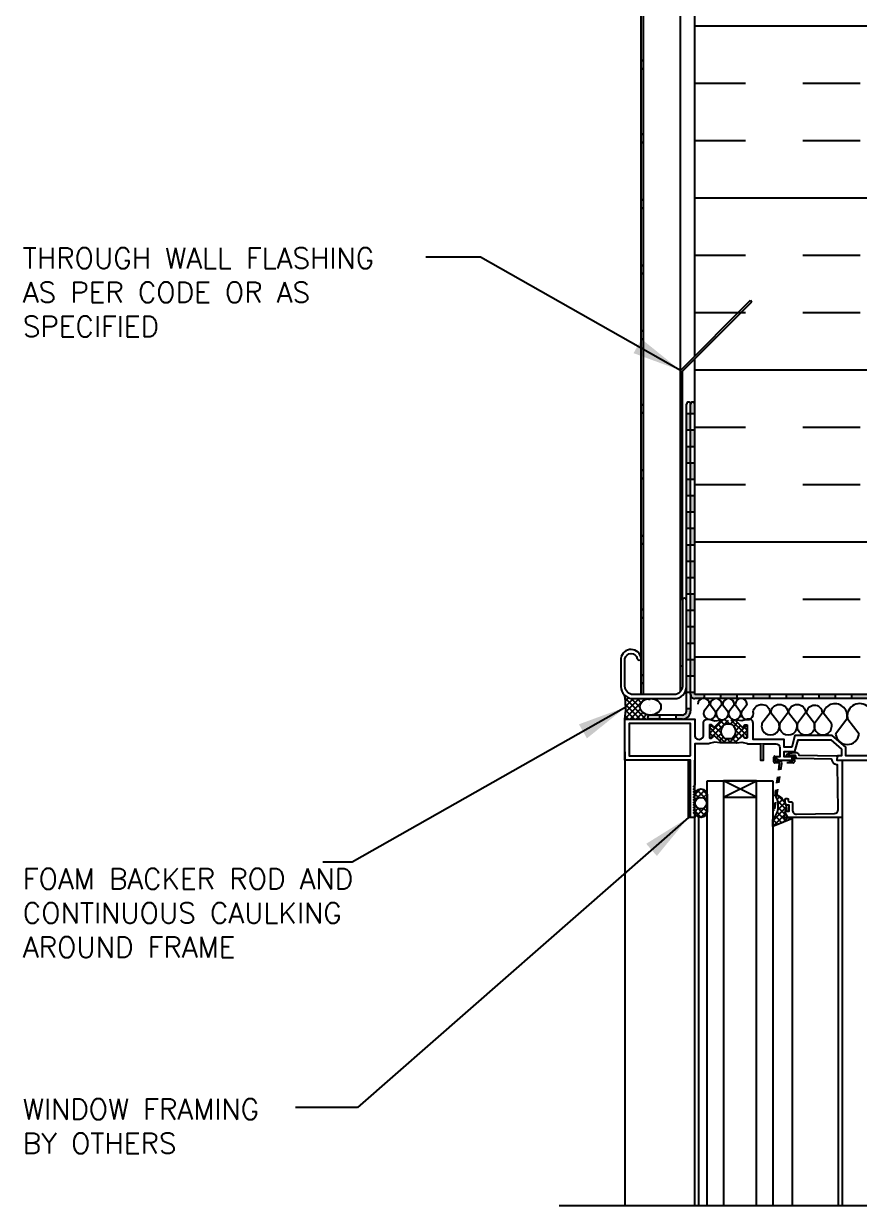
# Model space of a CAD drawing. Header units: inches. Extents: x 2813.3 to 2843.9, y 421.8 to 466.7.
# Drawn here: x 2814.37 to 2827.11, y 438.03 to 456.06 of the extents above; entities that cross this region are included whole.
import ezdxf

# ---------------------------------------------------------------- set-up
doc = ezdxf.new("R2010")
doc.units = ezdxf.units.IN
doc.header["$LTSCALE"] = 0.5
doc.header["$MEASUREMENT"] = 0
doc.linetypes.add('HIDDEN2', pattern=[0.1875, 0.125, -0.0625])
for name, color, linetype in [('HATCH', 12, 'CONTINUOUS'), ('LINE18', 9, 'CONTINUOUS'), ('line25', 2, 'CONTINUOUS'), ('LINE50', 5, 'CONTINUOUS'), ('LINE9', 9, 'CONTINUOUS'), ('TEXT', 4, 'CONTINUOUS')]:
    doc.layers.add(name, color=color, linetype=linetype)
doc.styles.add('DIM', font='romans.shx', dxfattribs={"width": 0.7})
doc.styles.get("Standard").update_dxf_attribs({"font": 'romans.shx'})
doc.dimstyles.new('ext_12', dxfattribs={"dimscale": 12, "dimtxt": 0.09375, "dimasz": 0.09375, "dimexe": 0.09375, "dimexo": 0.0625, "dimgap": 0.0625, "dimtad": 1, "dimdec": 1, "dimzin": 3, "dimdsep": 46, "dimlunit": 4, "dimtxsty": 'DIM', "dimcen": 0.09, "dimdle": 0.09375, "dimclrt": 4, "dimadec": 0, "dimazin": 0, "dimtfac": 1, "dimtdec": 1, "dimtmove": 2, "dimatfit": 3, "dimfxl": 1, "dimfrac": 2, "dimtolj": 1, "dimtzin": 0, "dimarcsym": 0})

msp = doc.modelspace()

# ---------------------------------------------------------------- hatches: boundary and pattern name
at = {"layer": 'HATCH'}
h = msp.add_hatch(dxfattribs=at)
h.set_pattern_fill('INSUL', color=256, scale=7, style=0)
h.set_pattern_definition([(0, (0, -40.10278552733348), (0, 2.625), []), (0, (0, -39.22778552733348), (0, 2.625), [0.875, -0.875]), (0, (0, -38.35278552733348), (0, 2.625), [0.875, -0.875])])
h.paths.add_polyline_path([(2827.229568751793, 456.6849734550105), (2826.979568751793, 456.6849734550105), (2826.542068751793, 456.6849734550105), (2826.542068751793, 456.1849734550105), (2825.042068751793, 456.1849734550105), (2825.042068751793, 456.6849734550105), (2824.604568751793, 456.6849734550105), (2824.604568751792, 445.8211681678529), (2827.229568751792, 445.821168167853)])
h.paths.add_polyline_path([(2835.854568751793, 456.6849734550105), (2835.417068751793, 456.6849734550105), (2835.417068751793, 456.1849734550105), (2833.917068751793, 456.1849734550105), (2833.917068751793, 456.6849734550105), (2833.479568751793, 456.6849734550105), (2833.229568751793, 456.6849734550105), (2833.229568751792, 447.3211681678529), (2833.229568751792, 445.8211681678529), (2835.854568751793, 445.8211681678529)])
h = msp.add_hatch(color=7, dxfattribs=at)
h.dxf.hatch_style = 1
h.paths.add_polyline_path([(2824.604568751793, 450.2530708114317, 0.963859368539874), (2824.542068751793, 450.2530708114311), (2824.542068751793, 450.1017234146469), (2824.604568751793, 450.1017234146469)])
h.paths.add_polyline_path([(2824.542068751793, 450.101723414647), (2824.479568751793, 450.101723414647), (2824.479568751793, 449.851723414647), (2824.542068751793, 449.851723414647)])
h.paths.add_polyline_path([(2824.604568751793, 449.8517234146469), (2824.542068751793, 449.8517234146469), (2824.542068751793, 449.6017234146469), (2824.604568751793, 449.6017234146469)])
h.paths.add_polyline_path([(2824.542068751793, 449.601723414647), (2824.479568751793, 449.601723414647), (2824.479568751793, 449.351723414647), (2824.542068751792, 449.351723414647)])
h.paths.add_polyline_path([(2824.604568751793, 449.3517234146469), (2824.542068751792, 449.3517234146469), (2824.542068751792, 449.1017234146469), (2824.604568751793, 449.1017234146469)])
h.paths.add_polyline_path([(2824.542068751792, 449.101723414647), (2824.479568751793, 449.101723414647), (2824.479568751793, 448.851723414647), (2824.542068751792, 448.851723414647)])
h.paths.add_polyline_path([(2824.604568751793, 448.8517234146469), (2824.542068751792, 448.8517234146469), (2824.542068751792, 448.6017234146469), (2824.604568751793, 448.6017234146469)])
h.paths.add_polyline_path([(2824.542068751792, 448.601723414647), (2824.479568751793, 448.601723414647), (2824.479568751793, 448.351723414647), (2824.542068751792, 448.351723414647)])
h.paths.add_polyline_path([(2824.604568751793, 448.3517234146469), (2824.542068751792, 448.3517234146469), (2824.542068751792, 448.1017234146469), (2824.604568751793, 448.1017234146469)])
h.paths.add_polyline_path([(2824.542068751792, 448.101723414647), (2824.479568751793, 448.101723414647), (2824.479568751792, 447.851723414647), (2824.542068751792, 447.851723414647)])
h.paths.add_polyline_path([(2824.604568751792, 447.8517234146469), (2824.542068751792, 447.8517234146469), (2824.542068751792, 447.6017234146469), (2824.604568751792, 447.6017234146469)])
h.paths.add_polyline_path([(2824.542068751792, 447.601723414647), (2824.479568751792, 447.601723414647), (2824.479568751792, 447.351723414647), (2824.542068751792, 447.351723414647)])
h.paths.add_polyline_path([(2824.604568751792, 447.3517234146469), (2824.542068751792, 447.3517234146469), (2824.542068751792, 447.1017234146469), (2824.604568751792, 447.1017234146469)])
h.paths.add_polyline_path([(2824.542068751792, 447.101723414647), (2824.479569173661, 447.101723414647), (2824.479569082391, 446.851723414647), (2824.542068751792, 446.851723414647)])
h.paths.add_polyline_path([(2824.604568751792, 446.8517234146469), (2824.542068751792, 446.8517234146469), (2824.542068751792, 446.6017234146469), (2824.604568751792, 446.6017234146469)])
h.paths.add_polyline_path([(2824.604568751792, 446.3517234146469), (2824.542068751791, 446.3517234146469), (2824.542068751791, 446.1017234146469), (2824.604568751792, 446.1017234146469)])
h.paths.add_polyline_path([(2824.542068751792, 446.601723414647), (2824.479568991122, 446.601723414647), (2824.479568899852, 446.351723414647), (2824.542068751791, 446.351723414647)])
h.paths.add_polyline_path([(2824.542068751791, 446.101723414647), (2824.479568751792, 446.101723414647), (2824.479568751792, 445.851723414647), (2824.542068751791, 445.851723414647)])
h.paths.add_polyline_path([(2824.747219569679, 445.821168167853), (2824.604568751792, 445.8211681678529), (2824.604568751792, 445.8517234146469), (2824.542068751791, 445.8517234146469), (2824.542068751791, 445.8211681678542, 0.4142135623731857), (2824.604568751791, 445.7586681678542), (2824.708966553613, 445.7586681678542, -0.1085003959549305), (2824.747219569679, 445.7638997047345)])
h.paths.add_polyline_path([(2824.542068751792, 445.5711681678531), (2824.542068751792, 445.601723414647), (2824.479568751792, 445.601723414647), (2824.479568751792, 445.5711681678526, -0.4142135623730643), (2824.417068751792, 445.5086681678526), (2824.318569672186, 445.5086681678526), (2824.318569672186, 445.4461681678526), (2824.417068751792, 445.4461681678526, 0.4142135623741611)])
h.paths.add_polyline_path([(2824.068569672186, 445.5086681678526), (2823.912235375905, 445.5086681678526, 0.8089010008203891), (2823.912235375905, 445.4461681678526), (2824.068569672186, 445.4461681678526)])
h.paths.add_polyline_path([(2825.247219569679, 445.8211681678533), (2824.997219569679, 445.8211681678532), (2824.997219569679, 445.7586681678542), (2825.113975205995, 445.7586681678542, -0.03772512918102561), (2825.127538156998, 445.7586681678542), (2825.247219569679, 445.7586681678542)])
h.paths.add_polyline_path([(2825.747219569679, 445.8211681678536), (2825.497219569679, 445.8211681678534), (2825.497219569679, 445.7586681678542), (2825.747219569679, 445.7586681678542)])
h.paths.add_polyline_path([(2824.747219569679, 445.7638997047345, 0.1085003959550096), (2824.708966553613, 445.7586681678542), (2824.747219569679, 445.7586681678542)], flags=17)
h.paths.add_polyline_path([(2826.247219569679, 445.8211681678539), (2825.997219569679, 445.8211681678537), (2825.997219569679, 445.7586681678542), (2826.247219569679, 445.7586681678542)])
h.paths.add_polyline_path([(2826.747219569679, 445.8211681678542), (2826.497219569679, 445.821168167854), (2826.497219569679, 445.7586681678542), (2826.747219569679, 445.7586681678542)])
h.paths.add_polyline_path([(2827.247219569679, 445.8211681678545), (2826.997219569679, 445.8211681678544), (2826.997219569679, 445.7586681678542), (2827.247219569679, 445.7586681678542)])
h.paths.add_polyline_path([(2827.747219569679, 445.8211681678548), (2827.497219569679, 445.8211681678546), (2827.497219569679, 445.7586681678542), (2827.747219569679, 445.7586681678542)])
h.paths.add_polyline_path([(2828.247219569679, 445.821168167855), (2827.997219569679, 445.8211681678549), (2827.997219569679, 445.7586681678542), (2828.247219569679, 445.7586681678542)])
h.paths.add_polyline_path([(2828.747219569679, 445.7571474601883), (2828.497219569679, 445.7571474601883), (2828.497219569679, 445.6946474601883), (2828.747219569679, 445.6946474601883)])
h.paths.add_polyline_path([(2829.247219569679, 445.7571474601883), (2828.997219569679, 445.7571474601883), (2828.997219569679, 445.6946474601883), (2829.247219569679, 445.6946474601883)])
h = msp.add_hatch(dxfattribs=at)
h.set_pattern_fill('ANSI37', color=256, scale=0.5, style=0)
h.set_pattern_definition([(45, (0, 0), (-0.04419417382415922, 0.04419417382415922), []), (135, (0, 0), (-0.04419417382415922, -0.04419417382415922), [])])
edge = h.paths.add_edge_path()
edge.add_ellipse((2823.929754629031, 445.6340687616078), major_axis=(-0.1604673590541097, 0), ratio=0.7814710386856587, start_angle=-443.51982974260125, end_angle=-270, ccw=False)
edge.add_line((2823.911644389208, 445.7586681678541), (2823.667068751642, 445.7586681678541))
edge.add_arc((2823.667068751642, 445.9461681677035), 0.1874999998493841, 224.9999999999017, 270, ccw=False)
edge.add_arc((2822.512348592788, 445.6157024247908), 1.041116285213749, -9.371716184107697, 10.956771205856512, ccw=False)
edge.add_line((2823.539568751791, 445.4461681678528), (2823.912235375904, 445.4461681678527))
edge.add_arc((2823.918912629412, 445.4774181678526), 0.03195540978304227, 102.06113951659722, 257.9388604825841, ccw=False)
edge.add_line((2823.912235375905, 445.5086681678526), (2823.929754629031, 445.5086681678526))
edge = h.paths.add_edge_path()
edge.add_line((2828.5946919946, 445.6946474601884), (2828.494787718731, 445.6946474601883))
edge.add_arc((2828.494787718731, 445.7727724601869), 0.07812499999857547, 202.3668221200124, 270, ccw=False)
edge.add_arc((2828.406915332604, 445.7430431678542), 0.015625, 0, 90)
edge.add_line((2828.406915332604, 445.7586681678542), (2828.226744802028, 445.7586681678542))
edge.add_ellipse((2828.226744802028, 445.5981868549861), major_axis=(0.195551265777757, 0), ratio=0.8206610794867335, start_angle=-791.1458183303939, end_angle=-629.9999999999999, ccw=False)
edge.add_line((2828.289939295444, 445.4463163135099), (2828.539568751793, 445.4463163135099))
edge.add_arc((2828.757239974368, 445.5282823567243), 0.2325923330144813, 134.3350971090316, 200.6343132247115, ccw=False)
h = msp.add_hatch(dxfattribs=at)
h.set_pattern_fill('ANSI37', color=256, scale=0.5, style=0)
h.set_pattern_definition([(45, (104.1515658424787, -76.17128626785416), (-0.04419417382415922, 0.04419417382415922), []), (135, (104.1515658424787, -76.17128626785416), (-0.04419417382415922, -0.04419417382415922), [])])
h.paths.add_polyline_path([(2824.794638545443, 444.2872814166847), (2824.794638545443, 444.0403512103367, -0.973119193628529), (2824.604709807232, 444.03517525807), (2824.604568766666, 444.2872282438973, -1.000279793165599)])
h.paths.add_polyline_path([(2824.612068751791, 444.1638163135107, 1), (2824.787138545444, 444.1638163135107, 1)], flags=16)
h.paths.add_polyline_path([(2825.965468216097, 443.9458488993629), (2826.090362085334, 443.9458488993629, -0.3927408574796724), (2826.070897534438, 443.920127149419), (2825.794638545443, 443.8091493706712), (2825.794638545443, 443.9137192953242, 0.3145636000813645), (2825.848511297347, 444.2569976281335), (2825.852546788868, 444.283509856935), (2825.879015996019, 444.283509856935, -0.1494430697769666), (2825.981501310514, 444.1644459834478), (2825.981501310514, 444.1638488993627, 0.1929134893777459), (2825.989803608989, 444.1431315214267, -0.08922647140676533), (2826.004102164747, 444.0490785275744), (2825.985221375095, 444.0457493349415, 0.31529878887884), (2825.982625664454, 444.0431536243005)])
h.paths.add_polyline_path([(2825.327726316702, 445.3247050485005, 0.7725978076390988), (2825.35276915112, 445.3393853690902, -0.343148791993915), (2825.357393306253, 445.3507614357094), (2825.373561888603, 445.360096371082, -0.1316524975867668), (2825.377561888604, 445.3611681678518), (2825.396418295064, 445.3611681678518, -0.414213562373095), (2825.404418295064, 445.3531681678518), (2825.404418295064, 445.1641681678518, -0.414213562373095), (2825.396418295064, 445.1561681678518), (2825.377561888604, 445.1561681678518, -0.1316524975867363), (2825.373561888603, 445.1572399646216), (2825.357393306253, 445.1665748999942, -0.3431487919940244), (2825.35276915112, 445.1779509666134, 0.7725978076389638), (2825.327726316702, 445.1926312872031), (2825.22032358055, 445.085228551051), (2825.013813923035, 445.085228551051), (2824.906411186882, 445.1926312872031, 0.7725978076393586), (2824.881368352465, 445.1779509666134, -0.3431487919941011), (2824.876744197332, 445.1665748999942), (2824.860575614981, 445.1572399646216, -0.1316524975865104), (2824.856575614981, 445.1561681678518), (2824.837719208521, 445.1561681678518, -0.414213562373095), (2824.829719208521, 445.1641681678518), (2824.829719208521, 445.3531681678518, -0.414213562373095), (2824.837719208521, 445.3611681678518), (2824.856575614981, 445.3611681678518, -0.1316524975865104), (2824.860575614981, 445.360096371082), (2824.876744197332, 445.3507614357094, -0.343148791994153), (2824.881368352465, 445.3393853690902, 0.7725978076392856), (2824.906411186882, 445.3247050485005), (2825.013813923035, 445.4321077846525), (2825.22032358055, 445.4321077846525)])
h.paths.add_polyline_path([(2825.144730062922, 445.143668167852), (2825.08955789692, 445.143668167852, -0.3238484292968788), (2825.032566820027, 445.1849060476451, -0.326501620107139), (2825.03256682026, 445.3324302859004, -0.3238484397582524), (2825.089557897863, 445.3736681678519), (2825.144730062922, 445.3736681678519, -0.3238484345287045), (2825.20172114017, 445.3324302869794, -0.3265016201076595), (2825.20172114017, 445.1849060487239, -0.3238484345260935)], flags=16)

# ---------------------------------------------------------------- linework, layer by layer
for p, q in [((2823.790989636286, 455.4774844126362), (2823.822239636285, 455.5087344126358)), ((2823.790989636286, 455.3524844126362), (2823.822239636285, 455.3837344126358)), ((2823.790989636285, 454.3524844126357), (2823.822239636285, 454.3837344126353)), ((2823.790989636285, 454.2274844126357), (2823.822239636285, 454.2587344126353)), ((2823.790989636285, 453.3524844126357), (2823.822239636285, 453.3837344126353)), ((2823.790989636285, 453.2274844126357), (2823.822239636285, 453.2587344126353)), ((2823.790989636285, 452.3524844126357), (2823.822239636285, 452.3837344126353)), ((2823.790989636285, 452.2274844126357), (2823.822239636285, 452.2587344126353)), ((2823.790989636285, 451.3524844126357), (2823.822239636285, 451.3837344126353)), ((2823.790989636285, 451.2274844126357), (2823.822239636285, 451.2587344126353)), ((2823.790989636285, 450.2274844126357), (2823.822239636285, 450.2587344126353)), ((2823.790989636285, 450.1024844126357), (2823.822239636285, 450.1337344126353)), ((2823.790989636285, 449.2274844126357), (2823.822239636285, 449.2587344126353)), ((2823.790989636285, 449.1024844126357), (2823.822239636285, 449.1337344126353)), ((2823.790989636285, 448.2274844126357), (2823.822239636285, 448.2587344126353)), ((2823.790989636285, 448.1024844126357), (2823.822239636285, 448.1337344126353)), ((2823.790989636285, 447.1024844126357), (2823.822239636285, 447.1337344126353)), ((2823.790989636285, 446.9774844126357), (2823.822239636285, 447.0087344126353)), ((2823.790989636285, 446.1024844126357), (2823.822239636285, 446.1337344126353)), ((2823.790989636285, 445.9774844126357), (2823.822239636285, 446.0087344126353)), ((2824.830013343391, 445.6741812847828), (2824.743877313979, 445.5615016305684)), ((2824.840472858664, 445.668737036786), (2824.923893312475, 445.5615016305683)), ((2825.020488857161, 445.668737036786), (2824.934352827749, 445.5560573825717)), ((2825.030748682248, 445.6689160006451), (2825.114368826245, 445.5560573825716)), ((2825.210764680744, 445.6689160006451), (2825.124628651332, 445.5562363464308)), ((2825.222375125856, 445.6711603907911), (2825.304644649828, 445.5562363464306)), ((2825.402391124352, 445.6711603907911), (2825.31625509494, 445.5584807365768)), ((2826.553696832049, 445.5427510367245), (2826.429351832824, 445.380087960523)), ((2826.689220895124, 445.380087960523), (2826.564396545772, 445.5426739517432)), ((2826.923738262027, 445.4430776714333), (2826.7517964963, 445.2181504390168)), ((2827.111138212557, 445.2181504390166), (2826.93853361111, 445.4429710798706)), ((2825.244465716174, 445.085228551051), (2824.989671787411, 445.085228551051)), ((2824.604568751792, 438.0285811586372), (2824.604568751791, 444.8213163135073)), ((2824.669568751791, 438.0285811586372), (2824.669568751791, 443.9501872675027)), ((2826.090482072627, 443.9458488993629), (2826.090482072628, 438.0285811586371)), ((2826.853564376471, 443.9458488993629), (2826.853564376471, 438.028581158637))]:
    msp.add_line(p, q, dxfattribs=at)
for points in [[(2825.496271093436, 445.5584807365771, -0.9304734350646519), (2825.754795340752, 445.5398348983961), (2825.630450341527, 445.3771718221946, 1.331509838654881), (2825.890319403827, 445.3771718221946), (2825.765495054475, 445.5397578134148)], [(2825.765495054475, 445.5397578134148, -1), (2826.025364116775, 445.5397578134148), (2825.901019117549, 445.3770947372133, 1.331509838654881), (2826.160888179849, 445.3770947372133), (2826.036063830497, 445.5396807284336)], [(2826.036063830497, 445.5396807284336, -1), (2826.295932892797, 445.5396807284336), (2826.171587893572, 445.377017652232, 1.331509838654881), (2826.431456955872, 445.377017652232), (2826.30663260652, 445.5396036434523)]]:
    msp.add_lwpolyline(points, format="xyb", dxfattribs=at)
for points in [[(2825.19729630312, 445.1747408383618, -0.2734560415951634), (2825.144730062922, 445.143668167852), (2825.08955789692, 445.143668167852, -0.2734560397667185), (2825.036991656918, 445.1747408380041), (2825.023970368333, 445.1984028968427, -0.2569805071132461), (2825.023970368333, 445.3189334363842), (2825.036991657468, 445.342595496984, -0.2734560434246889), (2825.089557897863, 445.3736681678519), (2825.144730062922, 445.3736681678519, -0.2734560415960702), (2825.19729630312, 445.3425954973418), (2825.210317591981, 445.3189334376224, -0.2569805071137504), (2825.21031759198, 445.1984028980806)], [(2824.604709807232, 444.03517525807), (2824.604568751791, 444.2872814166847, -1), (2824.794638545443, 444.2872814166847), (2824.794638545443, 444.0403512103367, -0.973119193628672)], [(2825.965468216097, 443.9458488993629), (2826.090482072627, 443.9458488993629), (2826.090482072627, 443.9434670931654, -0.3639702342662027), (2826.070897534438, 443.920127149419), (2825.794638545443, 443.8091493706712), (2825.794638545443, 443.9137192953242, 0.3145636000813645), (2825.848511297347, 444.2569976281335), (2825.852546788868, 444.283509856935), (2825.879015996019, 444.283509856935, -0.2645518979873512), (2826.004102164747, 444.0490785275744), (2825.985221375095, 444.0457493349415, 0.315298788878984), (2825.982625664454, 444.0431536243004)]]:
    msp.add_lwpolyline(points, format="xyb", close=True, dxfattribs=at)
at = {"layer": 'HATCH', "flags": 128}
for points in [[(2823.539568751791, 444.9461681678511), (2823.539568751791, 438.0285811586373)], [(2826.789547454357, 443.946177997438), (2826.789547454357, 438.0285811586371)]]:
    msp.add_lwpolyline(points, dxfattribs=at)
at = {"layer": 'HATCH'}
msp.add_circle((2824.699603648618, 444.1638163135107), 0.087534896825959, dxfattribs=at)
for centre, radius, start, end in [((2824.740005344143, 445.6741812847828), 0.09000799924842795, 0, 180), ((2824.930480857913, 445.668737036786), 0.09000799924842795, 0, 180), ((2825.120756681496, 445.6689160006451), 0.09000799924842795, 0, 180), ((2825.312383125104, 445.6711603907911), 0.09000799924842795, 0, 180), ((2826.430293646893, 445.5310567745959), 0.1239560481511115, 5.413449391158696, 176.0462730463469), ((2826.744106131805, 445.4942543400018), 0.1867799604189438, 344.097902344701, 164.4523429934848), ((2827.118204469239, 445.4951189939232), 0.1870856012647173, 343.8150857361632, 196.1849142638034), ((2824.833885313227, 445.5353775865374), 0.09372249252532786, 163.8150857361657, 16.18491426375676), ((2825.024360826997, 445.5299333385406), 0.09372249252532786, 163.8150857361657, 16.18491426375676), ((2825.21463665058, 445.5301123023997), 0.09372249252532786, 163.8150857361657, 16.18491426375676), ((2825.406263094188, 445.5323566925457), 0.09372249252532786, 163.8150857361657, 16.18491426375676), ((2826.559286363974, 445.3423755856089), 0.1352967316930542, 163.8150857362, 16.1849142638), ((2826.931467354429, 445.2399220211398), 0.1809851348831696, 186.9091202972724, 353.0908797026563)]:
    msp.add_arc(centre, radius, start, end, dxfattribs=at)
at = {"layer": 'LINE18'}
for p, q in [((2824.510818751791, 444.8213163135073), (2823.554568751791, 444.8213163135073)), ((2824.510818751791, 443.9463163135073), (2824.510818751791, 444.8213163135073)), ((2824.794638545443, 438.0285811586371), (2824.794638545443, 444.5073163135107)), ((2824.794638545443, 444.5073163135107), (2825.794638545443, 444.5073163135107)), ((2825.794638545443, 444.5073163135107), (2825.794638545442, 438.0285811586371)), ((2824.604568751791, 443.9463163135073), (2824.510818751791, 443.9463163135073))]:
    msp.add_line(p, q, dxfattribs=at)
for points in [[(2824.837719208521, 445.3611681678518, 0.4142135623731601), (2824.829719208521, 445.3531681678518), (2824.829719208521, 445.1641681678518, 0.4142135623731601), (2824.837719208521, 445.1561681678518), (2824.856575614981, 445.1561681678518, 0.1316524975860434), (2824.860575614981, 445.1572399646216), (2824.876744197332, 445.1665748999942, 0.3431487919942176), (2824.881368352465, 445.1779509666134, -0.7725978076396093), (2824.906411186882, 445.1926312872031), (2824.996742855223, 445.102299618863, -0.7132930678969659), (2824.988453093977, 445.0853030895347), (2824.911614891447, 445.0947376344928), (2824.826831608126, 445.0720200221953, -0.06554346281523721), (2824.820361131998, 445.0711681678525), (2824.604568751791, 445.0711681678525), (2824.604568751791, 444.4361681678527), (2824.584568751791, 444.4161681678526), (2824.604568751791, 444.3961681678526), (2824.584568751791, 444.3761681678526), (2824.604568751791, 444.3561681678526), (2824.584568751791, 444.3361681678526), (2824.604568751791, 444.3161681678527), (2824.584568751791, 444.2961681678526), (2824.604568751791, 444.2761681678526), (2824.584568751791, 444.2561681678526), (2824.604568751791, 444.2361681678526), (2824.584568751791, 444.2161681678526), (2824.604568751791, 444.1961681678526), (2824.584568751791, 444.1761681678527), (2824.604568751791, 444.1561681678526), (2824.584568751791, 444.1361681678526), (2824.604568751791, 444.1161681678526), (2824.584568751791, 444.0961681678526), (2824.604568751791, 444.0761681678526), (2824.584568751791, 444.0561681678527), (2824.604568751791, 444.0361681678527), (2824.584568751791, 444.0161681678526), (2824.604568751791, 443.9961681678526), (2824.604568751791, 443.9461681678526), (2824.539568751791, 443.9461681678526), (2824.539568751791, 444.8211681678508), (2823.539568751791, 444.8211681678508), (2823.539568751791, 445.4461681678528), (2824.604568751791, 445.4461681678526), (2824.604568751791, 445.2045200221955, 1.000000000003211), (2824.739568751792, 445.2045200221955), (2824.739568751791, 445.3881681678524, -0.4142135623740909), (2824.797568751791, 445.4461681678526), (2824.820361131992, 445.4461681678526, -0.06554346281528432), (2824.82683160812, 445.4453163135098), (2824.911614891447, 445.4225987012107), (2824.988453093977, 445.4320332461689, -0.7132930678969658), (2824.996742855223, 445.4150367168406), (2824.906411186882, 445.3247050485005, -0.7725978076383387), (2824.881368352465, 445.3393853690902, 0.3431487919937011), (2824.876744197332, 445.3507614357094), (2824.860575614981, 445.360096371082, 0.1316524975860435), (2824.856575614981, 445.3611681678518)], [(2826.031501310514, 444.1988488993629, 0.414213562373043), (2826.046501310514, 444.1838488993628), (2826.078501310514, 444.1838488993628, -0.414213562373095), (2826.093501310514, 444.1688488993628), (2826.093501310514, 444.0587408589262, 0.4184033046059118), (2826.156386854668, 443.9967471833492), (2826.73362801636, 444.0049927427817, 0.4139326425428041), (2826.792765712164, 444.065786053139), (2826.78382817161, 444.736519347959, 0.4077932646411108), (2826.768959186641, 444.7513189296628, -0.4138755073975079), (2826.699566340672, 444.8218407028868, 0.4122343511257975), (2826.684780557166, 444.8369515483433), (2826.166691609546, 444.844336640805, -0.3394542588633734), (2826.152362655151, 444.8556597364798), (2826.143769988839, 444.8896592076945), (2826.036289153296, 444.8911912919283), (2826.036217888098, 444.8861917998269, -0.9999999999999848), (2826.00622093549, 444.8866193910148), (2826.006308372795, 444.8927534105294, -0.3727193515204652), (2826.032432245858, 444.9220747563785), (2826.052471466908, 444.9246837066431), (2826.138173951222, 444.9358415015774, -0.3800361709519329), (2826.193104917093, 444.8985112086132), (2826.194257978034, 444.8939487758505), (2826.762598309198, 444.885847375667, -0.4577045202689281), (2826.777191900556, 444.8684528001039), (2826.769564376471, 444.8213163135086), (2826.853564376471, 444.8213163135086), (2826.853564376471, 443.9458488993629), (2826.033432489855, 443.9458488993629, -0.267949192431115), (2826.020442108799, 443.9533488993629), (2825.983491691571, 444.0173488993629, -0.577350269189628), (2825.996482072627, 444.0398488993629), (2826.043501310514, 444.0398488993629), (2826.043501310514, 444.1338488993629), (2826.011501310514, 444.1338488993629, -0.4142135623730948), (2825.981501310514, 444.1638488993628), (2825.981501310514, 444.2178488993629, -0.4142135623731296), (2825.996501310514, 444.2328488993629), (2826.016501310514, 444.2328488993629, -0.414213562373043), (2826.031501310514, 444.2178488993629)]]:
    msp.add_lwpolyline(points, format="xyb", close=True, dxfattribs=at)
for points in [[(2824.539568751791, 444.8861681678509), (2824.539568751791, 445.3811681678526), (2823.604568751791, 445.3811681678526), (2823.604568751791, 444.8861681678509)], [(2825.044638545443, 444.5073163135107), (2825.044638545443, 444.2573163135107), (2825.544638545443, 444.2573163135107), (2825.544638545443, 444.5073163135107)]]:
    msp.add_lwpolyline(points, close=True, dxfattribs=at)
msp.add_lwpolyline([(2828.474568751793, 444.8863163135101), (2826.906265018868, 444.8863163135101), (2826.906265018868, 445.0204916078152), (2826.702600688212, 445.1945257233991), (2826.130352661562, 445.1945257233991), (2826.083261321631, 445.0187784501812), (2825.96860191638, 445.0187784501812), (2825.96860191638, 445.1361681678525), (2825.494568751794, 445.1361681678525), (2825.494568751794, 445.3881681678525, 0.4142135623740908), (2825.436568751794, 445.4461681678526), (2825.413776371594, 445.446168167853, 0.06554346281804448), (2825.407305895466, 445.4453163135101), (2825.322522612139, 445.4225987012107), (2825.245684409608, 445.4320332461689, 0.7132930678969379), (2825.237394648363, 445.4150367168406), (2825.327726316702, 445.3247050485005, 0.7725978076385306), (2825.35276915112, 445.3393853690902, -0.3431487919936307), (2825.357393306253, 445.3507614357094), (2825.373561888603, 445.360096371082, -0.1316524975860437), (2825.377561888604, 445.3611681678518), (2825.396418295064, 445.3611681678518, -0.4142135623731601), (2825.404418295064, 445.3531681678518), (2825.404418295064, 445.1641681678518, -0.4142135623731601), (2825.396418295064, 445.1561681678518), (2825.377561888604, 445.1561681678518, -0.1316524975860435), (2825.373561888603, 445.1572399646216), (2825.357393306253, 445.1665748999942, -0.3431487919941411), (2825.35276915112, 445.1779509666134, 0.7725978076394043), (2825.327726316702, 445.1926312872031), (2825.237394648363, 445.102299618863, 0.713293067896942), (2825.245684409608, 445.0853030895347), (2825.322522612139, 445.0947376344928), (2825.407305895456, 445.0720200221962, 0.06554346281272118), (2825.413776371583, 445.0711681678534), (2825.615588693065, 445.0711681678514), (2825.605588693065, 445.0538476597757), (2825.605588693065, 444.8213163135089), (2825.655588693065, 444.8213163135089), (2825.655588693065, 445.0538476597757), (2825.645588693064, 445.0711681678531), (2825.84160191638, 445.0711681678526, -0.4142135623722979), (2825.90360191638, 445.0091681678526), (2825.90360191638, 444.8713163135088), (2825.84160191638, 444.8713163135088), (2825.84160191638, 444.8631611473312, 0.3255049610922494), (2825.862391832982, 444.8346098887984), (2825.90360191638, 444.8213163135089), (2826.076192812691, 444.8213163135089, 0.4142135623732336), (2826.091192812692, 444.8363163135089), (2826.091192812692, 444.8563163135088, 0.4142135623728175), (2826.076192812691, 444.8713163135088), (2825.96860191638, 444.8713163135089), (2825.96860191638, 444.9537784501813), (2826.133137575849, 444.9537784501813), (2826.18022891578, 445.1295257233992), (2826.68022891578, 445.1295257233992), (2826.841265018869, 444.9887784501813), (2826.841265018869, 444.88631631351), (2826.789117268926, 444.88631631351, 0.3639702342661525), (2826.779269191396, 444.8780527952866), (2826.771334477265, 444.8330527952853, 0.4663076581548417), (2826.781182554795, 444.8213163135086), (2828.539568751793, 444.8213163135073)], format="xyb", dxfattribs=at)
at = {"layer": 'LINE18', "linetype": 'HIDDEN2'}
msp.add_lwpolyline([(2825.83889281269, 444.8063163135089), (2826.09389281269, 444.8063163135089, 0.4142135623730951), (2826.09889281269, 444.8113163135089), (2826.09889281269, 444.8663163135088, -0.9999999999999287), (2826.12389281269, 444.8663163135088), (2826.12389281269, 444.7938163135088, -0.4142135623730951), (2826.11139281269, 444.7813163135089), (2825.939060452454, 444.7813163135089, 0.3706321426687706), (2825.92670278784, 444.7706973040185), (2825.819761100573, 444.0681156069434, -0.9950963693897203), (2825.801972404352, 444.0708641443204), (2825.900073162927, 444.7670722023933, 0.4558347385663112), (2825.887695437917, 444.7813163135089), (2825.82139281269, 444.7813163135089, -0.4142135623730951), (2825.80889281269, 444.7938163135088), (2825.80889281269, 444.8663163135088, -1), (2825.83389281269, 444.8663163135088), (2825.83389281269, 444.8113163135089, 0.4142135623730951)], format="xyb", close=True, dxfattribs=at)
at = {"layer": 'line25'}
msp.add_line((2827.233927813106, 445.821168167853), (2824.604568751793, 445.8211681678529), dxfattribs=at)
at = {"layer": 'line25', "color": 12}
for p, q in [((2825.044638545443, 444.5073163135107), (2825.044638545444, 438.0285811586371)), ((2825.044638545443, 444.2573163135107), (2825.544638545443, 444.5073163135107)), ((2825.544638545443, 444.2573163135107), (2825.044638545443, 444.5073163135107)), ((2825.544638545445, 438.0285811586371), (2825.544638545443, 444.5073163135107))]:
    msp.add_line(p, q, dxfattribs=at)
msp.add_arc((2822.512348592788, 445.6157024247908), 1.041116285213753, 350.6282838158923, 10.95677120583812, dxfattribs=at)
msp.add_ellipse((2823.929754629031, 445.6340687616078), major_axis=(-0.1604673590541097, 0), ratio=0.7814710386856587, start_param=-10.99557428756428, end_param=-4.71238898038469, dxfattribs=at)
at = {"layer": 'LINE50'}
for p, q in [((2824.604568751792, 450.9847688420121), (2824.604568751793, 456.6849734550105)), ((2824.604568751792, 445.8211681678529), (2824.604568751792, 450.9405746681874))]:
    msp.add_line(p, q, dxfattribs=at)
at = {"layer": 'LINE9'}
for p, q in [((2823.790989636285, 445.8211681678541), (2823.790989636287, 465.6849734550113)), ((2823.822239636285, 445.8211681678541), (2823.822239636287, 465.6849734550113)), ((2824.385818751792, 450.7660188420123), (2824.385818751793, 465.6849734550113)), ((2824.385818751792, 450.7660188420123), (2825.45563183666, 451.8358319268795)), ((2824.417068751792, 450.7530746681876), (2825.477728923572, 451.8137348399674)), ((2825.45563183666, 451.8358319268795), (2825.477728923573, 451.8137348399674)), ((2824.385818751792, 445.8634884393834), (2824.385818751792, 450.7660188420123)), ((2824.417068751792, 447.258495112706), (2824.417068751792, 450.7530746681876)), ((2824.479568751792, 445.5711681678526), (2824.479568751793, 450.2530708114317)), ((2824.542068751791, 445.8211681678542), (2824.542068751793, 450.2530708114317)), ((2824.604568751792, 445.8211681678529), (2824.604568751793, 450.2530708114317)), ((2824.542068751792, 450.101723414647), (2824.479568751791, 450.101723414647)), ((2824.604568751792, 450.1017234146469), (2824.542068751791, 450.1017234146469)), ((2824.542068751792, 449.851723414647), (2824.479568751791, 449.851723414647)), ((2824.604568751792, 449.8517234146469), (2824.542068751791, 449.8517234146469)), ((2824.542068751792, 449.601723414647), (2824.479568751791, 449.601723414647)), ((2824.604568751792, 449.6017234146469), (2824.542068751791, 449.6017234146469)), ((2824.542068751792, 449.351723414647), (2824.479568751791, 449.351723414647)), ((2824.604568751792, 449.3517234146469), (2824.542068751791, 449.3517234146469)), ((2824.542068751792, 449.101723414647), (2824.479568751791, 449.101723414647)), ((2824.604568751792, 449.1017234146469), (2824.542068751791, 449.1017234146469)), ((2824.542068751792, 448.851723414647), (2824.479568751791, 448.851723414647)), ((2824.604568751792, 448.8517234146469), (2824.542068751791, 448.8517234146469)), ((2824.542068751792, 448.601723414647), (2824.479568751791, 448.601723414647)), ((2824.604568751792, 448.6017234146469), (2824.542068751791, 448.6017234146469)), ((2824.542068751792, 448.351723414647), (2824.479568751791, 448.351723414647)), ((2824.604568751792, 448.3517234146469), (2824.542068751791, 448.3517234146469)), ((2824.542068751792, 448.101723414647), (2824.479568751791, 448.101723414647)), ((2824.604568751792, 448.1017234146469), (2824.542068751791, 448.1017234146469)), ((2824.542068751792, 447.851723414647), (2824.479568751791, 447.851723414647)), ((2824.604568751792, 447.8517234146469), (2824.542068751791, 447.8517234146469)), ((2824.542068751792, 447.601723414647), (2824.479568751791, 447.601723414647)), ((2824.604568751792, 447.6017234146469), (2824.542068751791, 447.6017234146469)), ((2824.542068751792, 447.351723414647), (2824.479568751791, 447.351723414647)), ((2824.604568751792, 447.3517234146469), (2824.542068751791, 447.3517234146469)), ((2824.542068751792, 447.101723414647), (2824.479568751791, 447.101723414647)), ((2824.604568751792, 447.1017234146469), (2824.542068751791, 447.1017234146469)), ((2824.542068751792, 446.851723414647), (2824.479568751791, 446.851723414647)), ((2824.604568751792, 446.8517234146469), (2824.542068751791, 446.8517234146469)), ((2824.542068751792, 446.601723414647), (2824.479568751791, 446.601723414647)), ((2824.604568751792, 446.6017234146469), (2824.542068751791, 446.6017234146469)), ((2824.385818751792, 446.258495112706), (2824.417068751792, 446.258495112706)), ((2824.542068751792, 446.351723414647), (2824.479568751791, 446.351723414647)), ((2824.604568751792, 446.3517234146469), (2824.542068751791, 446.3517234146469)), ((2824.542068751792, 446.101723414647), (2824.479568751791, 446.101723414647)), ((2824.604568751792, 446.1017234146469), (2824.542068751791, 446.1017234146469)), ((2824.542068751792, 445.851723414647), (2824.479568751791, 445.851723414647)), ((2824.604568751792, 445.8517234146469), (2824.542068751791, 445.8517234146469)), ((2824.542068751791, 445.8211681678542), (2824.542068751792, 445.5711681678526)), ((2828.401037718731, 445.8211681678551), (2824.604568751792, 445.8211681678529)), ((2824.747219569679, 445.821168167853), (2824.747219569679, 445.7586681678542)), ((2824.997219569679, 445.821168167853), (2824.997219569679, 445.7586681678542)), ((2825.247219569679, 445.821168167853), (2825.247219569679, 445.7586681678542)), ((2825.497219569679, 445.821168167853), (2825.497219569679, 445.7586681678542)), ((2825.747219569679, 445.821168167853), (2825.747219569679, 445.7586681678542)), ((2825.997219569679, 445.821168167853), (2825.997219569679, 445.7586681678542)), ((2826.247219569679, 445.821168167853), (2826.247219569679, 445.7586681678542)), ((2826.497219569679, 445.821168167853), (2826.497219569679, 445.7586681678542)), ((2826.747219569679, 445.821168167853), (2826.747219569679, 445.7586681678542)), ((2826.997219569679, 445.821168167853), (2826.997219569679, 445.7586681678542)), ((2828.406915332604, 445.7586681678542), (2824.604568751791, 445.7586681678542)), ((2824.417068751792, 445.5086681678526), (2823.912235375905, 445.5086681678526)), ((2824.068569672186, 445.5086681678526), (2824.068569672186, 445.4461681678527)), ((2824.318569672186, 445.5086681678526), (2824.318569672186, 445.4461681678527)), ((2824.542068751792, 445.601723414647), (2824.479568751791, 445.601723414647)), ((2824.417068751792, 445.4461681678526), (2823.912235375905, 445.4461681678526)), ((2822.539568751791, 438.0285811586373), (2828.947068751792, 438.0285811586369))]:
    msp.add_line(p, q, dxfattribs=at)
msp.add_lwpolyline([(2824.417068751792, 447.2586681677095), (2824.417068751792, 445.9461681678541, -0.4142135623730951), (2824.292068751792, 445.8211681678541), (2823.667068751792, 445.8211681678541, -0.4142135623733622), (2823.542068751792, 445.9461681678542), (2823.542068751792, 446.3684217353088, -0.8292952804672316), (2823.729568751793, 446.3684217353112, 0.8002548182511273), (2823.790989636285, 446.3684217353113, 0.885049117429927), (2823.479568752135, 446.3732584345057), (2823.479568751792, 445.9461681678542, 0.414213562843826), (2823.667068751792, 445.7586681678541), (2824.292068751792, 445.7586681678541, 0.414213562373095), (2824.479568751792, 445.9461681678541), (2824.479569230895, 447.258495112706, 1.000000365078838), (2824.417068751792, 447.258495112706)], format="xyb", dxfattribs=at)
for centre, radius, start, end in [((2824.510818751792, 450.2519202429461), 0.03127117375219739, 2.108574548771665, 177.8914254523735), ((2824.573318751793, 450.2519202429461), 0.03127117375219739, 2.108574548771665, 177.8914254523735), ((2824.604568751791, 445.8211681678542), 0.0625, 179.9999999999825, 270), ((2823.918912629412, 445.4774181678526), 0.03195540978304227, 102.0611395165972, 257.9388604834028), ((2824.417068751792, 445.5711681678526), 0.0625, 270, 359.9999999999945), ((2824.417068751792, 445.5711681678526), 0.125, 270, 359.9999999999945)]:
    msp.add_arc(centre, radius, start, end, dxfattribs=at)

# ---------------------------------------------------------------- texts
at = {"layer": 'TEXT', "char_height": 0.3125, "attachment_point": 4}
for s, insert, width in [('THROUGH WALL FLASHING AS PER CODE OR AS SPECIFIED', (2814.361106879242, 451.9575256235141), 6.038498118787629), ('FOAM BACKER ROD AND CONTINUOUS CAULKING AROUND FRAME', (2814.361106879242, 442.4886295988829), 5.594212066280306), ('WINDOW FRAMING BY OTHERS', (2814.361106879242, 439.235499126455), 4.16614452316162)]:
    msp.add_mtext(s, dxfattribs=dict(at, insert=insert, width=width))

# ---------------------------------------------------------------- leaders
at = {"layer": 'TEXT'}
for points in [[(2824.385818751792, 450.7660188420123), (2821.33868816462, 452.4956250643677), (2820.506134973514, 452.4956250643677)], [(2823.553365281119, 445.6301029093255), (2819.381865339332, 443.26499352604), (2818.933584261423, 443.26499352604)], [(2824.510818751791, 443.9463163135073), (2819.461776439145, 439.5195814623671), (2818.517313235443, 439.5195814623671)]]:
    msp.add_leader(points, dimstyle='ext_12', override={"dimasz": 0.0625, "dimgap": 0.0625, "dimtad": 0}, dxfattribs=at)

doc.saveas('drawing.dxf')
